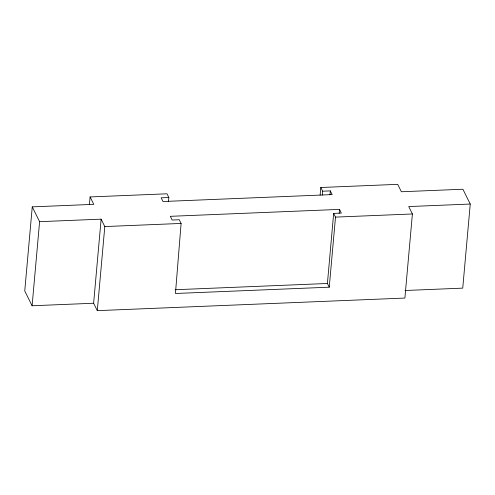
<?xml version="1.0" encoding="UTF-8"?>
<svg xmlns="http://www.w3.org/2000/svg" width="495" height="495" viewBox="0 0 495 495"><rect width="100%" height="100%" fill="white"/><g stroke="black" fill="none" stroke-linecap="round" stroke-linejoin="round"><path stroke-width="0.74" d="M181.102 223.437L175.447 293.486L329.249 287.187L335.505 217.113L333.667 213.413L341.358 213.097L339.521 209.397L170.336 216.321L172.173 220.028L179.264 219.737L181.102 223.437L104.804 226.562L101.129 219.155L39.606 221.673L32.255 206.867L93.778 204.348L90.102 196.942L167.001 193.799L168.838 197.499L168.492 201.347M32.255 206.867L24.75 290.955L32.101 305.762L93.623 303.243L97.298 310.65L404.898 298.058L412.403 213.97L408.728 206.564L470.25 204.045L462.745 288.133L405.071 290.497M32.101 305.762L39.606 221.673M89.416 204.59L90.102 196.942M93.623 303.243L101.129 219.155M97.298 310.65L104.804 226.562M320.117 195.203L320.803 187.5L397.702 184.35L401.377 191.757L462.899 189.238L470.25 204.045M322.295 195.055L322.641 191.2L320.803 187.5M329.992 194.702L330.332 190.891L322.641 191.2M329.249 287.187L327.412 283.487L333.667 213.413M339.18 213.215L339.521 209.397M168.838 197.499L161.147 197.814L162.985 201.514L332.17 194.591L330.332 190.891M335.505 217.113L412.403 213.97M175.15 289.724L327.412 283.487"/></g></svg>
